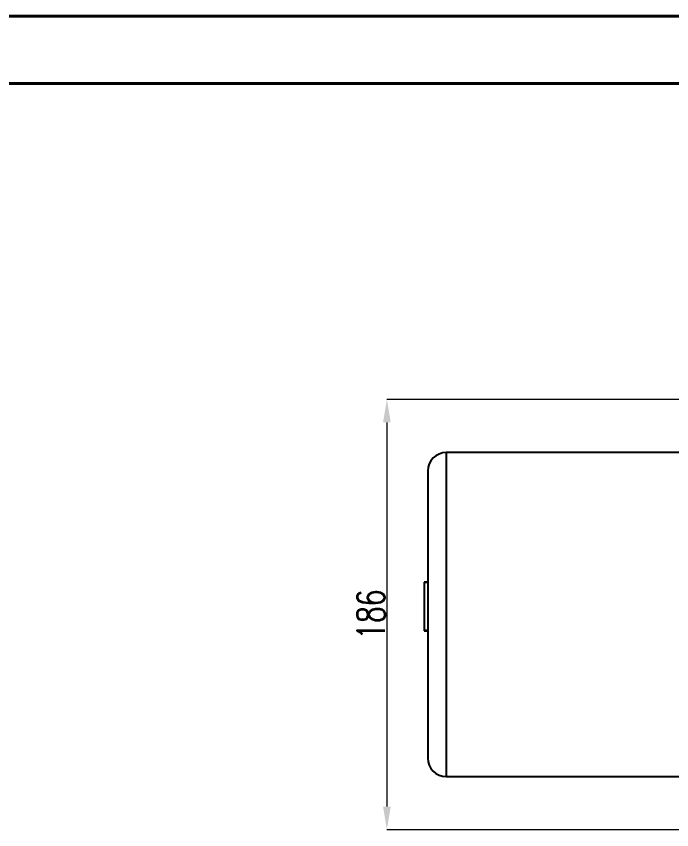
# Model space of a CAD drawing. Header units: millimetres. Extents: x 1953 to 4389, y 564 to 2287.
# Drawn here: x 3066.4 to 3349.9, y 1935.8 to 2287.3 of the extents above; entities that cross this region are included whole.
import ezdxf

# ---------------------------------------------------------------- set-up
doc = ezdxf.new("R2010")
doc.units = ezdxf.units.MM
for name, color, linetype, lineweight in [('AM_5', 3, 'Continuous', 25), ('AM_BOR', 7, 'Continuous', 50), ('粗实线', 7, 'Continuous', 40)]:
    doc.layers.add(name, color=color, linetype=linetype, lineweight=lineweight)
doc.styles.add('SLDTEXTSTYLE1', font='txt.shx', dxfattribs={"width": 0.7, "bigfont": 'gbcbig.shx'})
doc.dimstyles.new('SLDDIMSTYLE12$0', dxfattribs={"dimtxt": 12, "dimasz": 10, "dimexe": 0, "dimexo": 0.0625, "dimgap": 0.875, "dimtad": 1, "dimdec": 1, "dimlfac": 1.8, "dimrnd": 1e-09, "dimzin": 12, "dimdsep": 46, "dimtxsty": 'SLDTEXTSTYLE1', "dimcen": 0.09, "dimdle": 8.16, "dimclrd": 3, "dimclre": 3, "dimadec": 0, "dimazin": 3, "dimtfac": 1, "dimtdec": 1, "dimtofl": 0, "dimtmove": 0, "dimatfit": 3, "dimfxl": 0, "dimfrac": 2, "dimtolj": 1, "dimlwd": 5, "dimlwe": 5, "dimarcsym": 0})

# ---------------------------------------------------------------- blocks, each defined once
blk = doc.blocks.new('*D63')
at = {"layer": 'AM_5', "color": 3, "lineweight": 5, "transparency": 16777216}
blk.add_line((3393.34, 2121.78), (3226.72, 2121.78), dxfattribs=at)
at = {"layer": 'AM_5', "color": 3, "linetype": 'Continuous', "lineweight": 5, "transparency": 16777216}
for p, q in [((3226.72, 2111.78), (3226.72, 1945.78)), ((3393.34, 1935.78), (3226.72, 1935.78))]:
    blk.add_line(p, q, dxfattribs=at)
at = {"layer": 'AM_5', "color": 3, "transparency": 16777216}
for points in [[(3225.05, 2111.78), (3228.38, 2111.78), (3226.72, 2121.78)], [(3225.05, 1945.78), (3228.38, 1945.78), (3226.72, 1935.78)]]:
    blk.add_solid(points, dxfattribs=at)
at = {"layer": 'Defpoints', "color": 0, "transparency": 16777216}
for p in [(3393.4, 2121.78), (3226.72, 1935.78), (3393.4, 1935.78)]:
    blk.add_point(p, dxfattribs=at)
at = {"layer": 'AM_5', "color": 0, "transparency": 16777216, "insert": (3219.84, 2028.78), "char_height": 12, "attachment_point": 5, "rotation": 90, "style": 'SLDTEXTSTYLE1'}
blk.add_mtext('\\A1;186', dxfattribs=at)
blk = doc.blocks.new('rA3')
at = {"layer": '粗实线'}
for p, q in [((753.384, 421.26), (333.384, 421.26)), ((748.384, 416.26), (358.384, 416.26))]:
    blk.add_line(p, q, dxfattribs=at)

msp = doc.modelspace()

# ---------------------------------------------------------------- linework, layer by layer
at = {"color": 7, "linetype": 'Continuous', "lineweight": 25}
for p, q in [((3393.402, 2098.781), (3252.402, 2098.782)), ((3242.901, 2042.709), (3244.401, 2042.709)), ((3242.901, 2042.709), (3242.901, 2021.976)), ((3244.401, 2042.709), (3242.901, 2042.709)), ((3242.901, 2042.709), (3242.901, 2042.709)), ((3242.901, 2021.976), (3244.401, 2021.976)), ((3242.901, 2021.976), (3242.901, 2021.743)), ((3242.901, 2021.743), (3244.401, 2021.743)), ((3252.401, 1958.782), (3393.401, 1958.781))]:
    msp.add_line(p, q, dxfattribs=at)
at = {"color": 7, "linetype": 'Continuous', "lineweight": 25, "flags": 128}
msp.add_lwpolyline([(3252.402, 2098.782), (3252.402, 2098.603), (3252.402, 2098.069), (3252.402, 2097.182), (3252.402, 2095.946), (3252.402, 2094.368), (3252.402, 2092.456), (3252.402, 2090.219), (3252.402, 2087.669), (3252.402, 2084.82), (3252.401, 2081.684), (3252.401, 2078.279), (3252.401, 2074.622), (3252.401, 2070.731), (3252.401, 2066.627), (3252.401, 2062.329), (3252.401, 2057.861), (3252.401, 2053.244), (3252.401, 2048.503), (3252.401, 2043.661), (3252.401, 2038.744), (3252.401, 2033.775), (3252.401, 2028.782), (3252.401, 2023.788), (3252.401, 2018.82), (3252.401, 2013.902), (3252.401, 2009.06), (3252.401, 2004.319), (3252.401, 1999.703), (3252.401, 1995.234), (3252.401, 1990.937), (3252.401, 1986.832), (3252.401, 1982.941), (3252.401, 1979.284), (3252.401, 1975.879), (3252.401, 1972.744), (3252.401, 1969.894), (3252.401, 1967.344), (3252.401, 1965.107), (3252.401, 1963.195), (3252.401, 1961.617), (3252.401, 1960.381), (3252.401, 1959.494), (3252.401, 1958.96), (3252.401, 1958.782)], dxfattribs=at)
at = {"color": 7, "linetype": 'Continuous', "lineweight": 25}
for centre, start, end in [((3252.402, 2090.782), 89.99969, 179.99969), ((3252.401, 1966.782), 179.99969, 269.99969)]:
    msp.add_arc(centre, 8, start, end, dxfattribs=at)
msp.add_open_spline([(3244.402, 2090.782), (3244.402, 2090.693), (3244.402, 2090.512), (3244.402, 2089.024), (3244.402, 2086.776), (3244.402, 2083.934), (3244.401, 2080.754), (3244.401, 2076.994), (3244.401, 2072.701), (3244.401, 2067.938), (3244.401, 2062.787), (3244.401, 2057.335), (3244.401, 2051.096), (3244.401, 2044.094), (3244.401, 2036.421), (3244.401, 2028.782), (3244.401, 2021.143), (3244.401, 2013.47), (3244.401, 2006.467), (3244.401, 2000.228), (3244.401, 1994.777), (3244.401, 1989.625), (3244.401, 1984.863), (3244.401, 1980.57), (3244.401, 1976.809), (3244.401, 1973.63), (3244.401, 1970.788), (3244.401, 1968.54), (3244.401, 1967.051), (3244.401, 1966.871), (3244.401, 1966.782)], degree=3, knots=[0, 0, 0, 0, 0.03881441, 0.07883249, 0.1199761, 0.15188795, 0.18430368, 0.21706425, 0.25, 0.28293574, 0.31569631, 0.34811204, 0.38002389, 0.4211651, 0.46118377, 0.5, 0.53881379, 0.57883249, 0.6199761, 0.65188795, 0.68430368, 0.71706425, 0.75, 0.78293574, 0.81569631, 0.84811204, 0.88002389, 0.9211651, 0.96118438, 1, 1, 1, 1], dxfattribs=at)

# ---------------------------------------------------------------- block references
at = {"layer": 'AM_BOR', "xscale": 5.80078125, "yscale": 5.80078125, "zscale": 5.80078125}
msp.add_blockref('rA3', (18.744, -156.312), dxfattribs=at)

# ---------------------------------------------------------------- dimensions: what is measured, and where the dimension line sits
at = {"layer": 'AM_5'}
dim = msp.add_linear_dim(base=(3226.718, 1935.781), p1=(3393.402, 2121.781), p2=(3393.402, 1935.781), angle=90, dimstyle='SLDDIMSTYLE12$0', override={"dimlfac": 1, "dimpost": ''}, dxfattribs=at)
dim.commit()
dim.dimension.update_dxf_attribs({"geometry": '*D63', "text_midpoint": (3219.843, 2028.781)})

doc.saveas('drawing.dxf')
